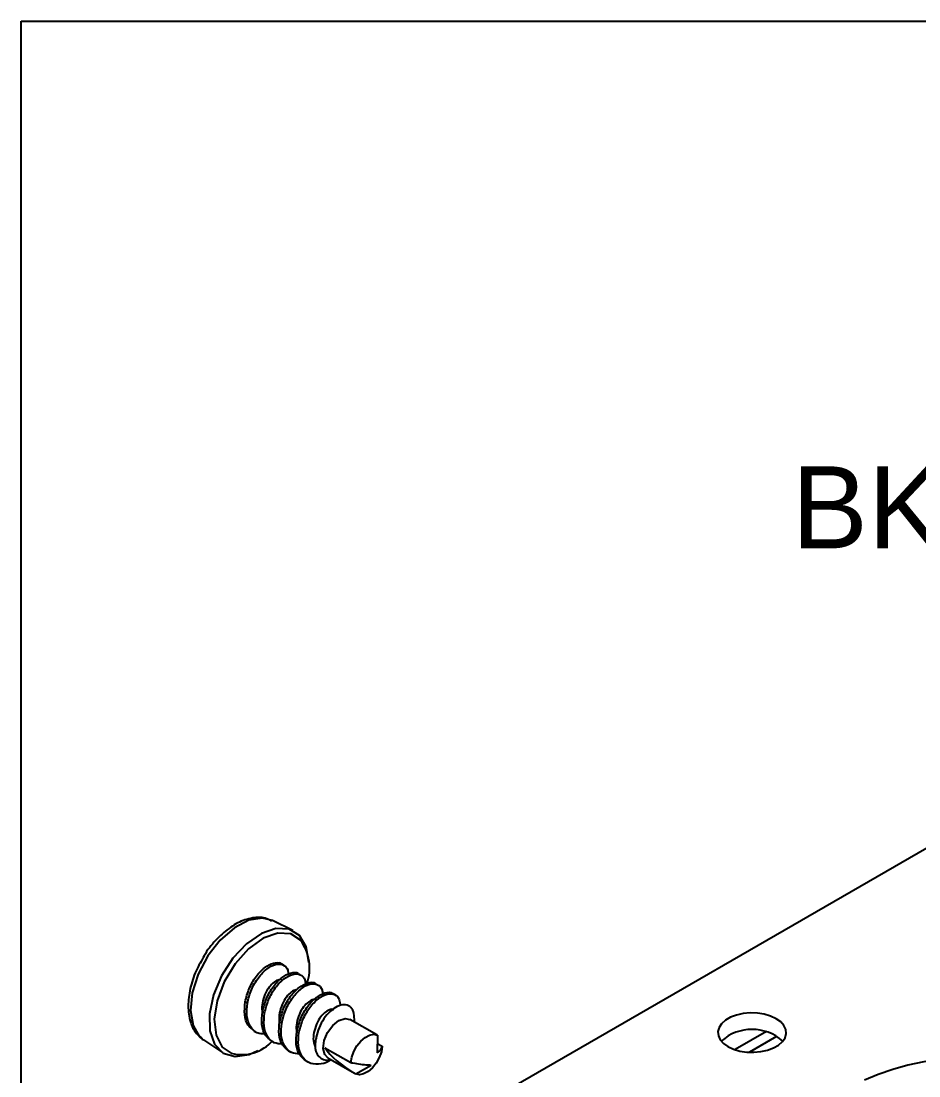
# Model space of a CAD drawing. Extents: x 0 to 6.05, y -6.3 to 0.
# Drawn here: x 0 to 2.052, y -2.411 to 0 of the extents above; entities that cross this region are included whole.
import ezdxf
from ezdxf import colors
from ezdxf.entities.mleader import LeaderData, LeaderLine
from ezdxf.math import Vec2, Vec3

# ---------------------------------------------------------------- set-up
doc = ezdxf.new("R2010")
doc.units = 0
doc.header["$LTSCALE"] = 0.5
doc.header["$MEASUREMENT"] = 0
for name, color, linetype in [('FAB DWG', 221, 'CONTINUOUS'), ('Hardware', 242, 'CONTINUOUS'), ('Housing', 150, 'CONTINUOUS'), ('Mounting', 4, 'CONTINUOUS')]:
    doc.layers.add(name, color=color, linetype=linetype)
doc.layers.add('Text-Unprinted', color=131, linetype='CONTINUOUS', plot=False)
doc.styles.add('LSAD_Standard', font='arial.ttf')

msp = doc.modelspace()

# ---------------------------------------------------------------- linework, layer by layer
at = {"layer": 'Hardware', "transparency": 16777216}
for p, q in [((0.621, -2.0791), (0.5744, -2.056)), ((0.6, -2.158), (0.5905, -2.1526)), ((0.6392, -2.1807), (0.6344, -2.1779)), ((0.6785, -2.2034), (0.6737, -2.2006)), ((0.5122, -2.2421), (0.5171, -2.2449)), ((0.7178, -2.2261), (0.7129, -2.2233)), ((0.5515, -2.2647), (0.5564, -2.2675)), ((0.5908, -2.2874), (0.5956, -2.2902)), ((0.8129, -2.3172), (0.7516, -2.2818)), ((0.7621, -2.2878), (0.7621, -2.2812)), ((0.5327, -2.3086), (0.5376, -2.3114)), ((0.63, -2.3101), (0.6349, -2.3129)), ((0.414, -2.3269), (0.4169, -2.3289)), ((0.4169, -2.3289), (0.4601, -2.3577)), ((0.572, -2.3313), (0.5769, -2.3341)), ((0.8143, -2.318), (0.8135, -2.3581)), ((0.8139, -2.3369), (0.8253, -2.3435)), ((0.6113, -2.3539), (0.6162, -2.3568)), ((0.6945, -2.3466), (0.7538, -2.3808)), ((0.6506, -2.3766), (0.6555, -2.3794)), ((0.7009, -2.3695), (0.7622, -2.4049)), ((0.7648, -2.4064), (0.8003, -2.3862))]:
    msp.add_line(p, q, dxfattribs=at)
at = {"layer": 'Hardware', "transparency": 16777216, "flags": 128}
for points in [[(0.5744, -2.056), (0.5519, -2.0503), (0.5206, -2.0552), (0.4874, -2.0725), (0.4552, -2.1005), (0.4269, -2.1369), (0.4049, -2.1784), (0.3912, -2.2213), (0.3871, -2.2617), (0.3929, -2.2962), (0.408, -2.3216), (0.414, -2.3269)], [(0.5825, -2.0741), (0.5492, -2.0856), (0.5154, -2.109), (0.4842, -2.1422), (0.4582, -2.1824), (0.4398, -2.226), (0.4306, -2.269), (0.4314, -2.3077), (0.4422, -2.3386), (0.462, -2.359), (0.4891, -2.367), (0.521, -2.362), (0.541, -2.353)], [(0.5865, -2.0848), (0.5533, -2.0965), (0.5197, -2.1207), (0.489, -2.1549), (0.4642, -2.1959), (0.4478, -2.2395), (0.4414, -2.2816), (0.4455, -2.318), (0.4598, -2.3452), (0.4802, -2.3595)], [(0.6573, -2.1515), (0.6573, -2.1512), (0.6514, -2.116), (0.636, -2.09), (0.6123, -2.0757), (0.5825, -2.0741)], [(0.6384, -2.1011), (0.6161, -2.0867), (0.5865, -2.0848)], [(0.7009, -2.3695), (0.6941, -2.3623), (0.6905, -2.3482), (0.6927, -2.3305), (0.7004, -2.3119), (0.7123, -2.2956), (0.7264, -2.2842), (0.7406, -2.2795), (0.7516, -2.2818)], [(0.7538, -2.3808), (0.7557, -2.3682), (0.7604, -2.355), (0.7675, -2.3424), (0.7763, -2.3314), (0.7862, -2.323), (0.7964, -2.3176), (0.806, -2.3159), (0.8143, -2.318)], [(0.8253, -2.3435), (0.8234, -2.3562), (0.8187, -2.3694), (0.8117, -2.3819), (0.8029, -2.3929), (0.7929, -2.4014), (0.7828, -2.4067), (0.7731, -2.4084), (0.7648, -2.4064)]]:
    msp.add_lwpolyline(points, dxfattribs=at)
at = {"layer": 'Hardware', "transparency": 16777216}
for centre, radius, start, end in [((0.5541, -2.1641), 0.1053, 339.8651, 36.7674), ((0.504, -2.2682), 0.0943, 255.3979, 319.0655)]:
    msp.add_arc(centre, radius, start, end, dxfattribs=at)
msp.add_ellipse((0.8097, -2.3738), major_axis=(0.1203, -0.0564), ratio=0.372929, start_param=3.652588, end_param=4.509445, dxfattribs=at)
for points, knots in [([(0.5733, -2.0573), (0.5683, -2.0546), (0.5551, -2.0474), (0.5393, -2.049), (0.5295, -2.05)], [0, 0, 0, 0, 0.382556, 1, 1, 1, 1]), ([(0.5295, -2.05), (0.5234, -2.0513), (0.5066, -2.055), (0.4785, -2.0699), (0.448, -2.0967), (0.4272, -2.1204), (0.4194, -2.135), (0.4186, -2.1366)], [0, 0, 0, 0, 0.149888, 0.417813, 0.691683, 0.966122, 1, 1, 1, 1]), ([(0.4186, -2.1366), (0.412, -2.1478), (0.3979, -2.1719), (0.3852, -2.2118), (0.3802, -2.2522), (0.3854, -2.2869), (0.397, -2.3125), (0.4094, -2.3218), (0.4141, -2.3254)], [0, 0, 0, 0, 0.162928, 0.349512, 0.537778, 0.728947, 0.89663, 1, 1, 1, 1]), ([(0.5122, -2.2421), (0.5148, -2.2318), (0.5201, -2.211), (0.5365, -2.1829), (0.5569, -2.162), (0.5768, -2.1522), (0.5904, -2.1507), (0.5944, -2.1553), (0.5948, -2.1557)], [0, 0, 0, 0, 0.194242, 0.393681, 0.585088, 0.782764, 0.980439, 1, 1, 1, 1]), ([(0.5171, -2.2449), (0.5197, -2.2346), (0.5249, -2.2139), (0.5414, -2.1857), (0.5617, -2.165), (0.5822, -2.1542), (0.599, -2.1556), (0.6097, -2.1648), (0.6104, -2.1754), (0.6107, -2.1789)], [0, 0, 0, 0, 0.153544, 0.311196, 0.462499, 0.618757, 0.775016, 0.926319, 1, 1, 1, 1]), ([(0.5969, -2.1929), (0.5967, -2.1926), (0.5946, -2.19), (0.5868, -2.1913), (0.5756, -2.1979), (0.5637, -2.2114), (0.555, -2.2292), (0.5497, -2.2488), (0.5505, -2.2605), (0.5509, -2.2661)], [0, 0, 0, 0, 0.016563, 0.184147, 0.35173, 0.513808, 0.682943, 0.847509, 1, 1, 1, 1]), ([(0.5515, -2.2647), (0.5541, -2.2545), (0.5594, -2.2337), (0.5758, -2.2056), (0.5962, -2.1847), (0.6161, -2.1748), (0.6297, -2.1733), (0.6337, -2.1779), (0.6341, -2.1783)], [0, 0, 0, 0, 0.194242, 0.3936808, 0.5850877, 0.7827635, 0.9804393, 1, 1, 1, 1]), ([(0.5564, -2.2675), (0.559, -2.2573), (0.5642, -2.2366), (0.5807, -2.2084), (0.6009, -2.1877), (0.6215, -2.1769), (0.6383, -2.1783), (0.6489, -2.1875), (0.6497, -2.1981), (0.65, -2.2016)], [0, 0, 0, 0, 0.153544, 0.311196, 0.462499, 0.618757, 0.775016, 0.926319, 1, 1, 1, 1]), ([(0.6299, -2.2148), (0.6287, -2.2147), (0.6243, -2.2142), (0.6147, -2.221), (0.603, -2.234), (0.5943, -2.2519), (0.5889, -2.2715), (0.5898, -2.2831), (0.5902, -2.2888)], [0, 0, 0, 0, 0.076709, 0.266361, 0.449782, 0.641191, 0.827428, 1, 1, 1, 1]), ([(0.5908, -2.2874), (0.5934, -2.2772), (0.5986, -2.2564), (0.6151, -2.2283), (0.6355, -2.2074), (0.6554, -2.1975), (0.669, -2.196), (0.673, -2.2006), (0.6733, -2.201)], [0, 0, 0, 0, 0.194242, 0.393681, 0.585088, 0.782764, 0.980439, 1, 1, 1, 1]), ([(0.5956, -2.2902), (0.5982, -2.28), (0.6035, -2.2592), (0.62, -2.231), (0.6402, -2.2104), (0.6608, -2.1996), (0.6776, -2.201), (0.6882, -2.2101), (0.689, -2.2208), (0.6893, -2.2243)], [0, 0, 0, 0, 0.153544, 0.311196, 0.462499, 0.618757, 0.775016, 0.926319, 1, 1, 1, 1]), ([(0.533, -2.3081), (0.528, -2.3044), (0.5172, -2.2963), (0.5093, -2.2721), (0.5112, -2.252), (0.5122, -2.2421)], [0, 0, 0, 0, 0.303869, 0.656529, 1, 1, 1, 1]), ([(0.6755, -2.2382), (0.6753, -2.238), (0.6731, -2.2353), (0.6654, -2.2367), (0.6542, -2.2433), (0.6423, -2.2567), (0.6336, -2.2746), (0.6282, -2.2942), (0.6291, -2.3058), (0.6295, -2.3114)], [0, 0, 0, 0, 0.016563, 0.184147, 0.35173, 0.513808, 0.682943, 0.847509, 1, 1, 1, 1]), ([(0.63, -2.3101), (0.6327, -2.2998), (0.6379, -2.2791), (0.6544, -2.251), (0.6748, -2.2301), (0.6946, -2.2202), (0.7083, -2.2187), (0.7123, -2.2233), (0.7126, -2.2237)], [0, 0, 0, 0, 0.194242, 0.393681, 0.585088, 0.782764, 0.980439, 1, 1, 1, 1]), ([(0.6349, -2.3129), (0.6375, -2.3027), (0.6428, -2.2819), (0.6593, -2.2537), (0.6795, -2.2331), (0.7, -2.2223), (0.717, -2.2236), (0.728, -2.2337), (0.7288, -2.2458), (0.7291, -2.2507)], [0, 0, 0, 0, 0.149379, 0.302754, 0.449953, 0.601972, 0.753992, 0.901191, 1, 1, 1, 1]), ([(0.5578, -2.3157), (0.5514, -2.3152), (0.5375, -2.3142), (0.5228, -2.2991), (0.5141, -2.2752), (0.5161, -2.2549), (0.5171, -2.2449)], [0, 0, 0, 0, 0.2187945, 0.4743599, 0.7406493, 1, 1, 1, 1]), ([(0.5723, -2.3308), (0.5673, -2.3271), (0.5565, -2.319), (0.5486, -2.2948), (0.5505, -2.2747), (0.5515, -2.2647)], [0, 0, 0, 0, 0.303869, 0.656529, 1, 1, 1, 1]), ([(0.7148, -2.2609), (0.7146, -2.2607), (0.7124, -2.258), (0.7047, -2.2593), (0.6934, -2.266), (0.6816, -2.2794), (0.6727, -2.2973), (0.6678, -2.317), (0.6674, -2.334), (0.671, -2.3418), (0.6724, -2.3448)], [0, 0, 0, 0, 0.014875, 0.165375, 0.315875, 0.46143, 0.613324, 0.761113, 0.908903, 1, 1, 1, 1]), ([(0.7618, -2.2812), (0.7614, -2.2754), (0.7606, -2.2632), (0.7519, -2.2515), (0.7387, -2.2469), (0.7229, -2.2511), (0.7065, -2.2625), (0.6915, -2.2797), (0.6803, -2.3007), (0.6754, -2.3169), (0.6741, -2.3253), (0.6739, -2.3268)], [0, 0, 0, 0, 0.118374, 0.25027, 0.382401, 0.506022, 0.628171, 0.750539, 0.864705, 0.977111, 1, 1, 1, 1]), ([(0.5971, -2.3384), (0.5906, -2.3379), (0.5767, -2.3369), (0.5621, -2.3218), (0.5534, -2.2978), (0.5554, -2.2776), (0.5564, -2.2675)], [0, 0, 0, 0, 0.218794, 0.47436, 0.740649, 1, 1, 1, 1]), ([(0.6116, -2.3535), (0.6066, -2.3497), (0.5958, -2.3416), (0.5879, -2.3175), (0.5898, -2.2974), (0.5908, -2.2874)], [0, 0, 0, 0, 0.303869, 0.656529, 1, 1, 1, 1]), ([(0.6363, -2.361), (0.6299, -2.3606), (0.616, -2.3595), (0.6014, -2.3445), (0.5926, -2.3205), (0.5946, -2.3002), (0.5956, -2.2902)], [0, 0, 0, 0, 0.218794, 0.47436, 0.740649, 1, 1, 1, 1]), ([(0.6509, -2.3762), (0.6459, -2.3724), (0.6351, -2.3643), (0.6272, -2.3402), (0.6291, -2.32), (0.63, -2.3101)], [0, 0, 0, 0, 0.303869, 0.656529, 1, 1, 1, 1]), ([(0.7088, -2.3737), (0.7074, -2.3747), (0.6978, -2.3819), (0.6788, -2.3859), (0.6565, -2.3825), (0.6406, -2.3673), (0.6319, -2.3431), (0.6339, -2.3229), (0.6349, -2.3129)], [0, 0, 0, 0, 0.034078, 0.228826, 0.423575, 0.612148, 0.808634, 1, 1, 1, 1]), ([(0.6739, -2.3268), (0.6729, -2.3314), (0.6709, -2.3415), (0.6731, -2.3557), (0.6798, -2.3674), (0.6909, -2.3741), (0.7012, -2.3761), (0.7076, -2.3741), (0.7088, -2.3737)], [0, 0, 0, 0, 0.159487, 0.351593, 0.546496, 0.746213, 0.950359, 1, 1, 1, 1]), ([(0.8253, -2.3435), (0.8249, -2.3444), (0.8233, -2.3475), (0.8204, -2.3525), (0.8171, -2.3567), (0.8138, -2.358), (0.8135, -2.3581)], [0, 0, 0, 0, 0.1640535, 0.5980497, 0.9571453, 1, 1, 1, 1]), ([(0.7538, -2.3808), (0.7553, -2.381), (0.7681, -2.3829), (0.7846, -2.3858), (0.7976, -2.3862), (0.8003, -2.3862)], [0, 0, 0, 0, 0.092881, 0.810767, 1, 1, 1, 1])]:
    msp.add_open_spline(points, degree=3, knots=knots, dxfattribs=at)
at = {"layer": 'Housing', "transparency": 16777216}
for p, q in [((1.7033, -2.3099), (1.632, -2.351)), ((1.7267, -2.3209), (1.6645, -2.3568))]:
    msp.add_line(p, q, dxfattribs=at)
at = {"layer": 'Mounting', "linetype": 'Continuous', "lineweight": 25, "transparency": 16777216}
msp.add_line((0.7971, -2.6242), (2.2113, -1.8078), dxfattribs=at)
at = {"layer": 'Mounting', "linetype": 'Continuous', "lineweight": 25, "transparency": 16777216, "flags": 128}
for points in [[(1.6155, -2.344), (1.6281, -2.3499), (1.6427, -2.3542), (1.6584, -2.3566), (1.6747, -2.3571), (1.6908, -2.3556), (1.706, -2.3523), (1.7197, -2.3471), (1.7312, -2.3405), (1.7401, -2.3326), (1.746, -2.3238), (1.7485, -2.3145), (1.7477, -2.3051), (1.7434, -2.296), (1.736, -2.2876), (1.7258, -2.2803), (1.7131, -2.2744), (1.6986, -2.2701), (1.6828, -2.2677), (1.6665, -2.2672), (1.6504, -2.2686), (1.6352, -2.272), (1.6215, -2.2771), (1.61, -2.2838), (1.6011, -2.2917), (1.5953, -2.3005), (1.5927, -2.3098), (1.5936, -2.3192), (1.5978, -2.3283), (1.6052, -2.3367), (1.6155, -2.344)], [(2.4667, -2.4176), (2.4349, -2.4049), (2.4013, -2.3938), (2.3661, -2.3844), (2.3297, -2.3769), (2.2922, -2.3713), (2.2541, -2.3676), (2.2155, -2.3659), (2.1768, -2.3661), (2.1383, -2.3683), (2.1002, -2.3725), (2.063, -2.3786), (2.0269, -2.3866), (1.9921, -2.3964), (1.9589, -2.4079), (1.9276, -2.4211)]]:
    msp.add_lwpolyline(points, dxfattribs=at)
at = {"layer": 'Mounting', "linetype": 'Continuous', "lineweight": 25, "transparency": 16777216}
msp.add_arc((1.6706, -2.4099), 0.1052, 48.0809, 131.9191, dxfattribs=at)
at = {"layer": 'Text-Unprinted', "ltscale": 0.5, "transparency": 16777216}
msp.add_lwpolyline([(0, 0), (6.0107, 0), (6.0107, -6.2937), (0, -6.2937)], close=True, dxfattribs=at)

# ---------------------------------------------------------------- leaders
at = {"layer": 'FAB DWG', "ltscale": 0.5, "transparency": 16777216}
ml = msp.add_multileader_mtext('Standard', dxfattribs=at)
ml.set_content('\\A1;BK01221', color=256, style='LSAD_Standard')
ml.set_leader_properties()
ml.build(insert=Vec2(0, 0))
ml.multileader.update_dxf_attribs({"text_left_attachment_type": 2, "dogleg_length": 0.36, "arrow_head_size": 0.1875})
ctx = ml.context
ctx.base_point, ctx.char_height, ctx.arrow_head_size, ctx.landing_gap_size, ctx.plane_origin = Vec3(1.7377, -1.1134), 0.1875, 0.1875, 0.09, Vec3(1.6838, 13.1162)
ctx.left_attachment, ctx.text_align_type = 2, 2
notes = []
notes.append((ctx, [(1, (1, 1, 0), (3.1034, -1.113), (-1, 0), 0.1752, [(1, [(3.8372, -1.5422)], 0, [])])]))
ctx.mtext.insert, ctx.mtext.width, ctx.mtext.defined_height, ctx.mtext.alignment, ctx.mtext.flow_direction = Vec3(2.8383, -1.0176), 2.351815, 0.6491, 3, 5
for ctx, leaders in notes:
    for number, flags, end, landing, length, lines in leaders:
        leader = LeaderData()
        leader.index, (leader.has_last_leader_line, leader.has_dogleg_vector, leader.attachment_direction) = number, flags
        leader.last_leader_point, leader.dogleg_vector, leader.dogleg_length = Vec3(end), Vec3(landing), length
        for number, points, colour, breaks in lines:
            line = LeaderLine()
            line.index, line.vertices, line.color, line.breaks = number, Vec3.list(points), colors.encode_raw_color(colour), breaks
            leader.lines.append(line)
        ctx.leaders.append(leader)

doc.saveas('drawing.dxf')
